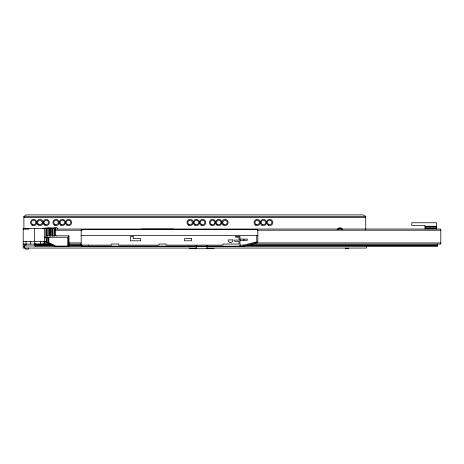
<?xml version="1.0" encoding="UTF-8"?>
<svg xmlns="http://www.w3.org/2000/svg" width="464" height="464" viewBox="0 0 464 464"><rect width="100%" height="100%" fill="white"/><g stroke="black" fill="none" stroke-linecap="round" stroke-linejoin="round"><path stroke-width="0.7" d="M196.591 248.06L23.2 248.06L23.2 228.358L55.57 228.358L55.564 235.132A0.679 0.655 90 0 0 55.616 235.405A0.702 0.679 89.3 0 0 55.877 235.718A0.731 0.708 88.4 0 0 56.127 235.816L69.014 235.828L69.014 246.077L55.146 246.077A95.822 5.736 24.1 0 0 48.877 243.182L46.325 242.104L46.325 237.278M25.781 244.569L24.598 245.758L24.598 248.06M42.752 228.358L48.708 227.743L54.897 227.952L54.897 227.528L56.718 227.528L57.606 228.416L57.629 229.036M141.497 229.036L173.762 229.036M23.896 216.665L365.731 216.665M23.896 217.546L365.731 217.546M425.088 226.246L436.612 226.246M425.088 226.467L436.612 226.467M425.088 227.673L436.612 227.673M425.088 228.688L436.612 228.688M23.2 229.059L28.785 229.059L28.785 228.358M55.465 229.036L440.8 229.036L440.8 244.122L251.175 244.122M55.454 230.225L82.256 230.225M257.543 230.225L440.8 230.225M81.159 235.567L257.839 235.567M44.416 237.278L67.761 237.278L67.761 246.077M23.2 241.541L45.478 241.541M44.179 242.933L49.242 242.933M68.782 242.933L81.09 242.933M254.794 242.933L440.8 242.933M23.2 244.116L51.829 244.116M51.411 244.122L35.49 244.122L35.49 243.774M68.782 244.122L81.09 244.122M23.2 244.569L26.819 244.569M35.073 245.114L53.917 245.114M69.136 245.114L111.575 245.114L111.575 244.035L118.593 244.035L118.593 245.114L159.024 245.114L159.024 244.035L166.042 244.035L166.042 245.114L222.894 245.114L222.894 244.023L239.018 244.023L239.018 241.518L234.767 241.518L234.767 240.085L239.018 240.085L239.018 237.208L235.526 237.208L235.526 236.321L239.969 236.321L239.969 239.093L247.3 239.093L247.3 240.311L239.969 240.311L239.969 245.114L243.745 245.114L256.731 241.866L256.731 235.567M247.422 245.114L437.308 245.114M35.073 245.323L54.642 245.323M69.136 245.323L82.18 245.323M245.972 245.323L437.308 245.323M24.598 245.966L35.461 245.966M196.69 246.581L35.073 246.581L35.073 243.878M206.84 246.581L437.308 246.581L437.308 243.832M23.2 246.662L24.65 246.662M196.208 246.732L207.037 246.732M206.654 248.06L366.427 248.06L366.427 246.053M45.083 241.541L46.325 242.104M81.183 245.114L81.217 245.27A1.282 1.241 -90 0 0 82.087 246.1M436.612 229.036L436.612 222.755L411.817 222.755L411.817 225.545L425.088 225.545L425.088 229.036M365.731 229.599L365.731 216.363L363.173 214.89L26.454 214.89L23.896 216.369L23.896 228.392M348.273 248.06L348.273 248.692L345.477 248.692L345.477 248.06M257.839 241.674L257.839 230.712A1.259 1.259 0 0 0 256.58 229.46L82.418 229.46A1.259 1.259 0 0 0 81.159 230.712L81.159 244.893A1.259 1.259 0 0 0 82.418 246.146L243.873 246.146L256.888 242.892A1.259 1.259 0 0 0 257.793 242.005M243.942 239.093L243.942 240.311M243.942 245.062L243.942 246.129M240.033 239.093L240.033 240.311M240.033 245.114L240.033 246.146M213.846 248.06L213.846 248.692L189.405 248.692L189.405 248.06M207.037 245.392L207.037 248.692M196.208 245.392L196.208 248.692M88.456 245.114L88.456 246.146M68.55 235.828L68.55 246.077M54.7 228.358L54.7 235.979L52.357 235.979L52.357 228.358M53.957 228.358L53.957 235.979M52.461 228.358L52.461 235.979M51.51 228.358L51.51 235.979L49.723 235.979L49.723 228.358M50.396 228.358L50.396 235.979M49.874 228.358L49.874 235.979M48.877 237.278L48.877 243.182M48.563 237.278L48.563 243.037M48.32 228.358L48.32 235.979L46.533 235.979L46.533 228.358M47.316 237.278L47.316 242.515M47.206 228.358L47.206 235.979M46.684 228.358L46.684 235.979M46.127 237.278L46.127 242.011M45.826 228.358L45.826 237.278M44.434 228.358L44.416 241.541M44.277 241.355L44.277 244.116M44.115 241.471L44.115 244.116M40.507 241.222L40.507 244.116M34.725 241.251L34.725 244.116M34.51 228.358L34.51 241.541M30.734 241.251L30.734 244.116M28.437 248.06L28.437 249.11L25.642 249.11L25.642 248.06M28.089 228.358L28.089 229.059M26.692 244.116L26.692 244.569M25.996 241.541L25.996 244.116M25.294 228.358L25.294 229.059M338.337 229.326A2.198 2.198 0 0 1 341.446 229.326M337.125 229.471A3.109 3.109 0 0 1 342.658 229.471M56.26 235.828A0.702 0.696 -90 0 1 55.558 235.132M55.338 246.077A97.341 5.829 24.1 0 0 51.632 244.36A97.521 5.841 24.1 0 0 46.713 242.104M133.214 236.547L130.367 236.547L130.367 240.793L140.679 240.793L140.679 238.647L133.214 238.647L133.214 236.547M191.528 238.647L184.486 238.647L184.486 240.793L191.528 240.793L191.528 238.647M233.044 239.905L228.166 239.905A2.442 2.442 0 0 0 230.602 242.515A2.442 2.442 0 0 0 233.044 239.905M255.589 225.197A3.109 3.109 0 0 0 260.246 222.505A3.109 3.109 0 0 0 255.589 219.814A3.109 3.109 0 0 0 255.589 225.197M256.041 224.408A2.198 2.198 0 0 0 259.341 222.505A2.198 2.198 0 0 0 256.041 220.597A2.198 2.198 0 0 0 256.041 224.408M201.573 224.408A2.198 2.198 0 0 0 204.868 222.505A2.198 2.198 0 0 0 201.573 220.597A2.198 2.198 0 0 0 201.573 224.408M201.115 225.197A3.109 3.109 0 0 0 205.778 222.505A3.109 3.109 0 0 0 201.115 219.814A3.109 3.109 0 0 0 201.115 225.197M54.92 224.408A2.198 2.198 0 0 0 58.22 222.505A2.198 2.198 0 0 0 54.92 220.597A2.198 2.198 0 0 0 54.92 224.408M54.468 225.197A3.109 3.109 0 0 0 59.131 222.505A3.109 3.109 0 0 0 54.468 219.814A3.109 3.109 0 0 0 54.468 225.197M60.755 225.197A3.109 3.109 0 0 0 65.412 222.505A3.109 3.109 0 0 0 60.755 219.814A3.109 3.109 0 0 0 60.755 225.197M61.207 224.408A2.198 2.198 0 0 0 64.508 222.505A2.198 2.198 0 0 0 61.207 220.597A2.198 2.198 0 0 0 61.207 224.408M67.036 225.197A3.109 3.109 0 0 0 71.7 222.505A3.109 3.109 0 0 0 67.036 219.814A3.109 3.109 0 0 0 67.036 225.197M67.489 224.408A2.198 2.198 0 0 0 70.789 222.505A2.198 2.198 0 0 0 67.489 220.597A2.198 2.198 0 0 0 67.489 224.408M32.573 224.408A2.198 2.198 0 0 0 35.873 222.505A2.198 2.198 0 0 0 32.573 220.597A2.198 2.198 0 0 0 32.573 224.408M32.12 225.197A3.109 3.109 0 0 0 36.784 222.505A3.109 3.109 0 0 0 32.12 219.814A3.109 3.109 0 0 0 32.12 225.197M38.86 224.408A2.198 2.198 0 0 0 42.16 222.505A2.198 2.198 0 0 0 38.86 220.597A2.198 2.198 0 0 0 38.86 224.408M38.002 224.918A3.109 3.109 0 0 0 43.03 222.987A3.109 3.109 0 0 0 38.848 219.6A3.109 3.109 0 0 0 38.002 224.918M45.147 224.408A2.198 2.198 0 0 0 48.447 222.505A2.198 2.198 0 0 0 45.147 220.597A2.198 2.198 0 0 0 45.147 224.408M44.289 224.918A3.109 3.109 0 0 0 49.312 222.987A3.109 3.109 0 0 0 45.13 219.6A3.109 3.109 0 0 0 44.289 224.918M195.286 224.408A2.198 2.198 0 0 0 198.586 222.505A2.198 2.198 0 0 0 195.286 220.597A2.198 2.198 0 0 0 195.286 224.408M262.322 224.408A2.198 2.198 0 0 0 265.623 222.505A2.198 2.198 0 0 0 262.322 220.597A2.198 2.198 0 0 0 262.322 224.408M261.87 225.197A3.109 3.109 0 0 0 266.533 222.505A3.109 3.109 0 0 0 261.87 219.814A3.109 3.109 0 0 0 261.87 225.197M268.61 224.408A2.198 2.198 0 0 0 271.91 222.505A2.198 2.198 0 0 0 268.61 220.597A2.198 2.198 0 0 0 268.61 224.408M268.157 225.197A3.109 3.109 0 0 0 272.815 222.505A3.109 3.109 0 0 0 268.157 219.814A3.109 3.109 0 0 0 268.157 225.197M211.346 224.408A2.198 2.198 0 0 0 214.646 222.505A2.198 2.198 0 0 0 211.346 220.597A2.198 2.198 0 0 0 211.346 224.408M210.894 225.197A3.109 3.109 0 0 0 215.557 222.505A3.109 3.109 0 0 0 210.894 219.814A3.109 3.109 0 0 0 210.894 225.197M188.999 224.408A2.198 2.198 0 0 0 192.299 222.505A2.198 2.198 0 0 0 188.999 220.597A2.198 2.198 0 0 0 188.999 224.408M217.633 224.408A2.198 2.198 0 0 0 220.934 222.505A2.198 2.198 0 0 0 217.633 220.597A2.198 2.198 0 0 0 217.633 224.408M216.775 224.918A3.109 3.109 0 0 0 221.804 222.987A3.109 3.109 0 0 0 217.616 219.6A3.109 3.109 0 0 0 216.775 224.918M223.915 224.408A2.198 2.198 0 0 0 227.215 222.505A2.198 2.198 0 0 0 223.915 220.597A2.198 2.198 0 0 0 223.915 224.408M223.062 224.918A3.109 3.109 0 0 0 228.085 222.987A3.109 3.109 0 0 0 223.903 219.6A3.109 3.109 0 0 0 223.062 224.918M188.546 225.197A3.109 3.109 0 0 0 193.21 222.505A3.109 3.109 0 0 0 188.546 219.814A3.109 3.109 0 0 0 188.546 225.197M194.834 225.197A3.109 3.109 0 0 0 199.491 222.505A3.109 3.109 0 0 0 194.834 219.814A3.109 3.109 0 0 0 194.834 225.197"/></g></svg>
